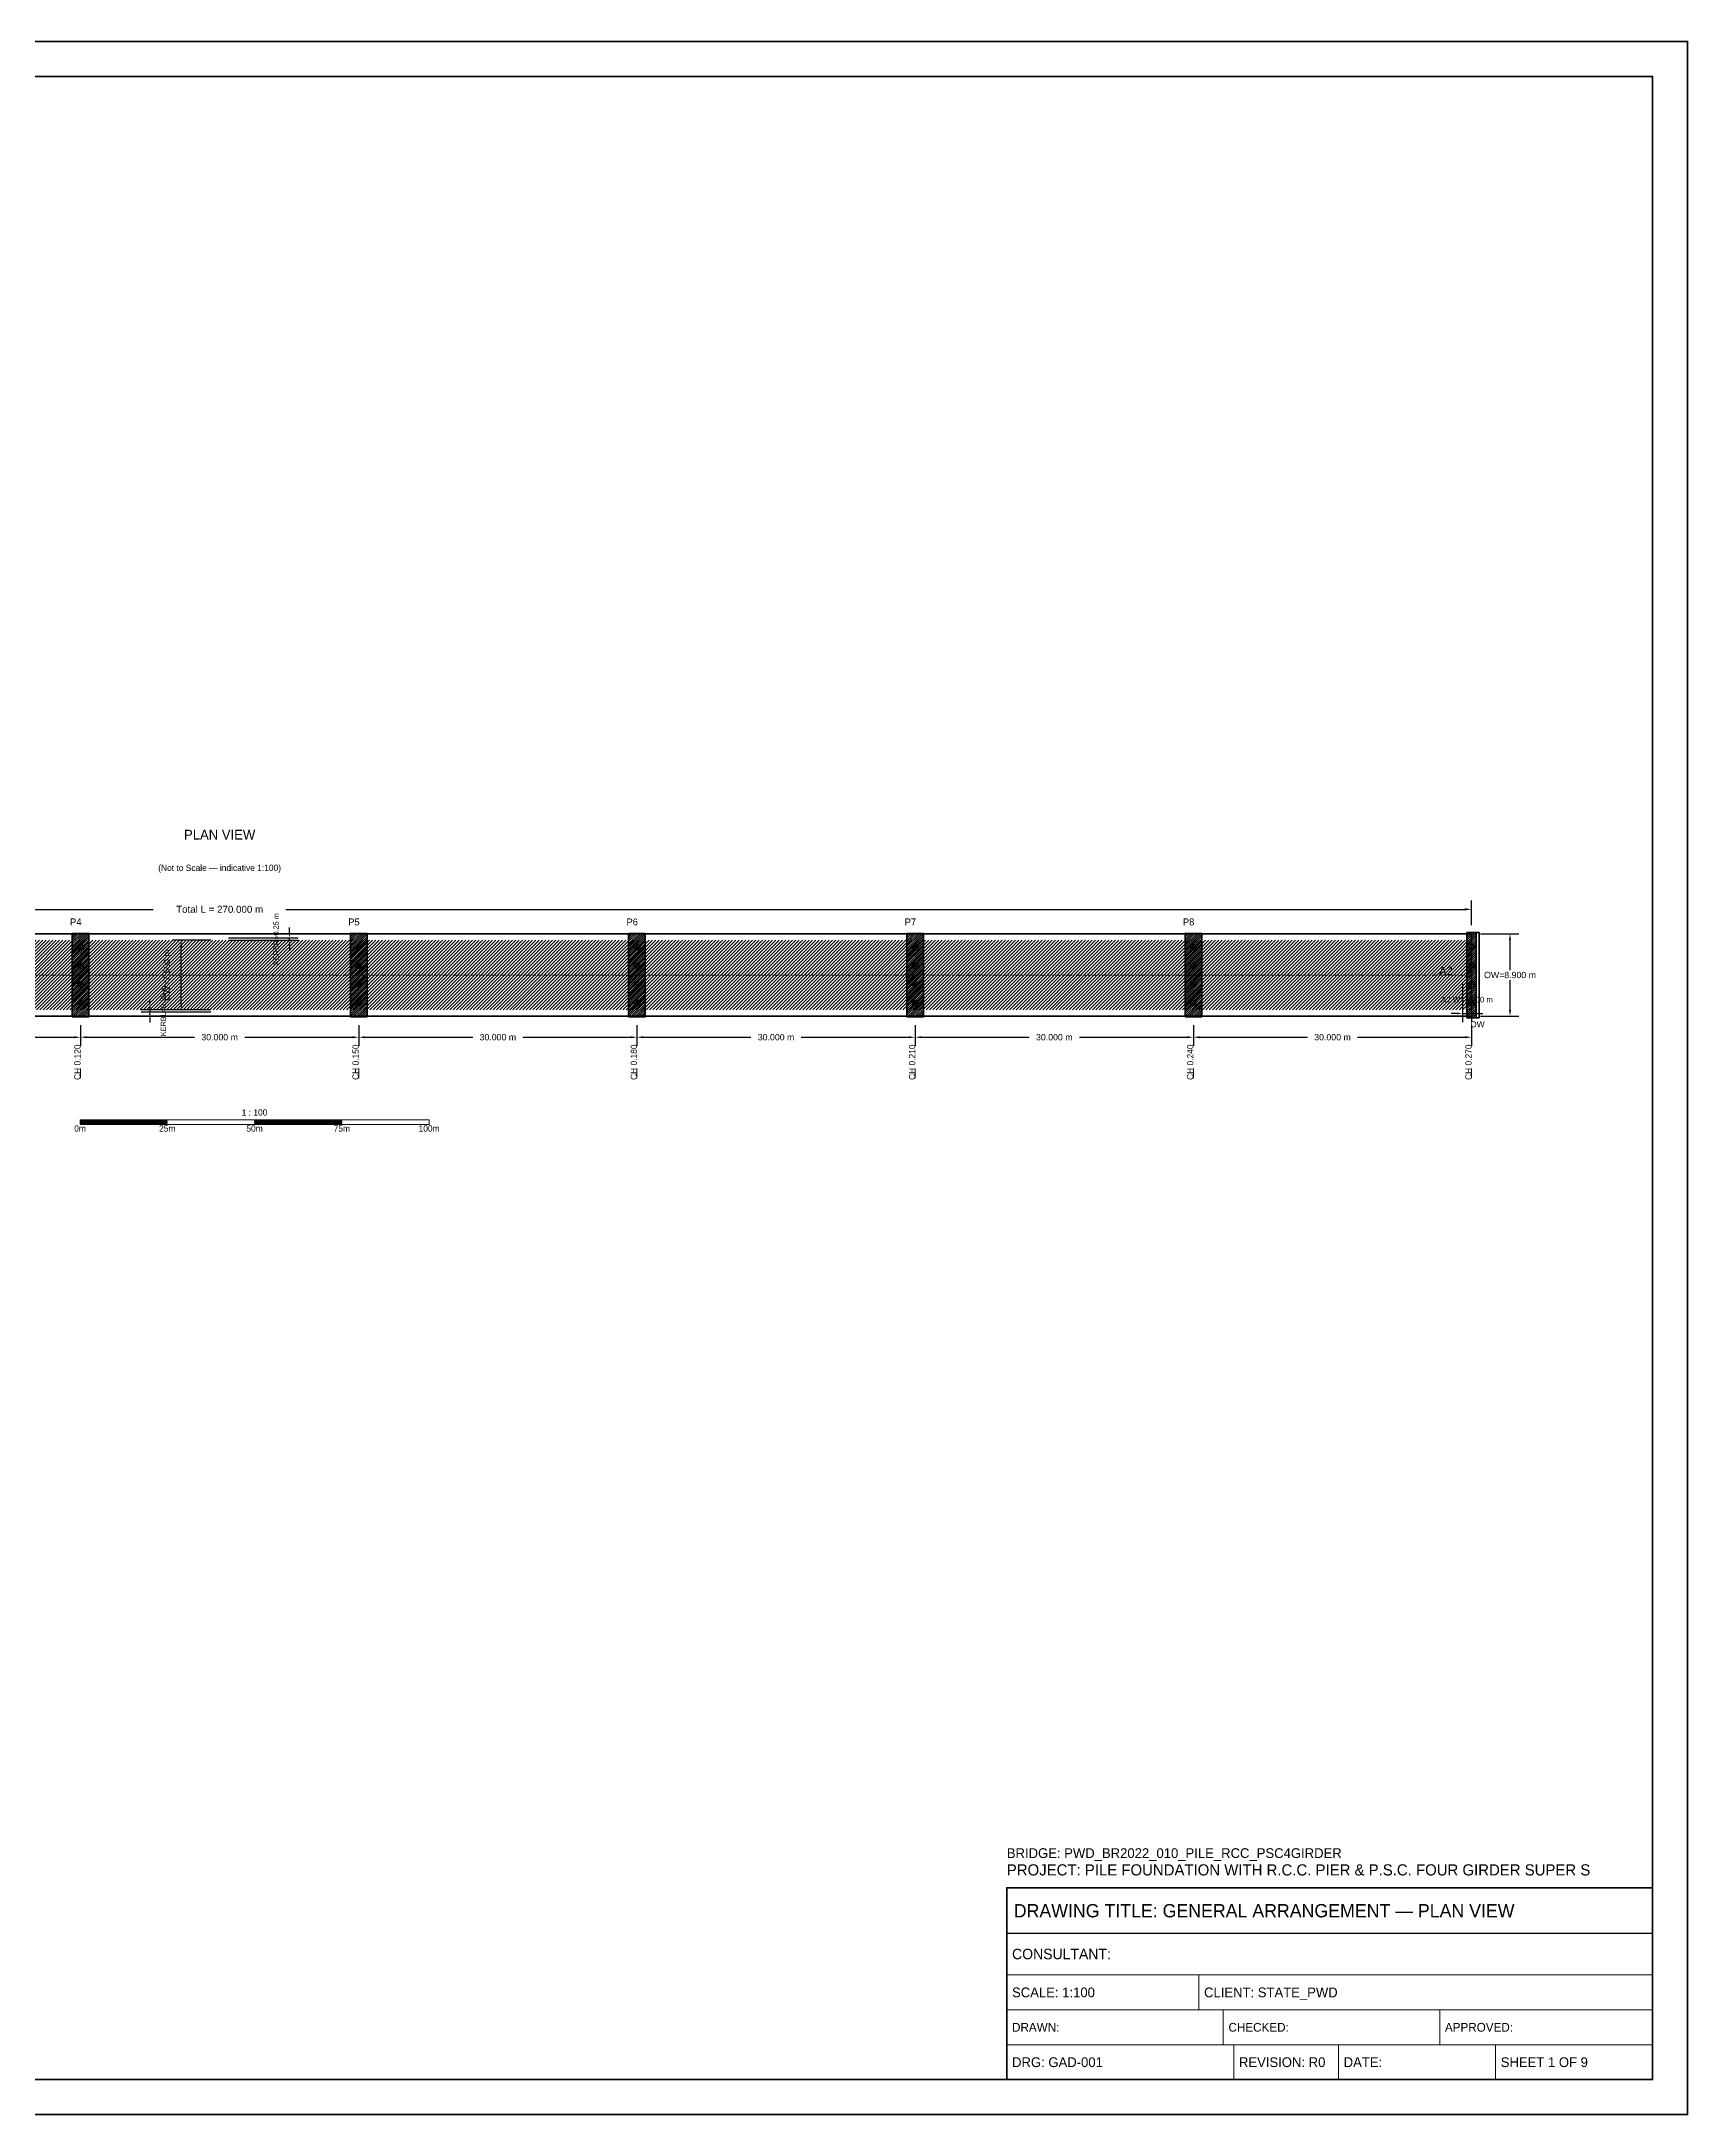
# Model space of a CAD drawing. Header units: metres. Extents: x 0 to 841, y 0 to 594.
# Drawn here: x 369 to 841, y 0 to 594 of the extents above; entities that cross this region are included whole.
import ezdxf
from ezdxf.enums import TextEntityAlignment as Align

# ---------------------------------------------------------------- set-up
doc = ezdxf.new("R2010")
doc.units = ezdxf.units.M
doc.linetypes.add('CENTER', pattern=[1.5, 0.75, -0.25, 0.25, -0.25])
for name, color, linetype, lineweight in [('BORDER-INNER', 7, 'Continuous', 35), ('BORDER-OUTER', 7, 'Continuous', 70), ('CIVIL-CHAINAGE', 7, 'Continuous', 18), ('DIM-CHAINAGE', 3, 'Continuous', 18), ('DIM-LINEAR', 3, 'Continuous', 18), ('STRUC-CENTRE', 6, 'CENTER', 18), ('STRUC-HATCHING', 8, 'Continuous', 18), ('STRUC-OUTLINE', 1, 'Continuous', 50), ('SUB-ABUT', 3, 'Continuous', 35), ('SUB-BEARING', 5, 'Continuous', 25), ('SUB-DIRT-WALL', 3, 'Continuous', 35), ('SUB-PIER', 2, 'Continuous', 35), ('SUPER-DECK', 2, 'Continuous', 50), ('SYM-SCALE', 7, 'Continuous', 13), ('TEXT-GENERAL', 7, 'Continuous', 18), ('TEXT-HEADER', 7, 'Continuous', 25), ('TEXT-SPEC', 7, 'Continuous', 13), ('TEXT-TITLE', 7, 'Continuous', 25), ('TITLEBLK-BOX', 7, 'Continuous', 50), ('TITLEBLK-TEXT', 7, 'Continuous', 18)]:
    doc.layers.add(name, color=color, linetype=linetype, lineweight=lineweight)
doc.styles.add('BRIDGE_STD', font='Arial.ttf')
doc.dimstyles.new('pmb100', dxfattribs={"dimtxt": 2.5, "dimasz": 0.9375, "dimexe": 2.5, "dimexo": 2.5, "dimtad": 0, "dimtih": 1, "dimdec": 0, "dimtxsty": 'BRIDGE_STD', "dimcen": 2.5, "dimazin": 3, "dimtfac": 1, "dimtmove": 0, "dimatfit": 3})

msp = doc.modelspace()

# ---------------------------------------------------------------- hatches: boundary and pattern name
at = {"layer": 'STRUC-HATCHING'}
h = msp.add_hatch(dxfattribs=at)
h.set_pattern_fill('ANSI31', scale=0.2125324)
h.paths.add_polyline_path([(61.85, 316.54), (779.15, 316.54), (779.15, 336.46), (61.85, 336.46)])
at = {"layer": 'SUB-ABUT'}
h = msp.add_hatch(dxfattribs=at)
h.set_pattern_fill('ANSI31', scale=0.1328327)
h.paths.add_polyline_path([(777.82, 314.28), (780.48, 314.28), (780.48, 338.72), (777.82, 338.72)])
at = {"layer": 'SUB-PIER'}
h = msp.add_hatch(dxfattribs=at)
h.set_pattern_fill('ANSI31', scale=0.1328327)
h.paths.add_polyline_path([(378.26, 314.55), (383.04, 314.55), (383.04, 338.45), (378.26, 338.45)])
h = msp.add_hatch(dxfattribs=at)
h.set_pattern_fill('ANSI31', scale=0.1328327)
h.paths.add_polyline_path([(457.96, 314.55), (462.74, 314.55), (462.74, 338.45), (457.96, 338.45)])
h = msp.add_hatch(dxfattribs=at)
h.set_pattern_fill('ANSI31', scale=0.1328327)
h.paths.add_polyline_path([(537.66, 314.55), (542.44, 314.55), (542.44, 338.45), (537.66, 338.45)])
h = msp.add_hatch(dxfattribs=at)
h.set_pattern_fill('ANSI31', scale=0.1328327)
h.paths.add_polyline_path([(617.36, 314.55), (622.14, 314.55), (622.14, 338.45), (617.36, 338.45)])
h = msp.add_hatch(dxfattribs=at)
h.set_pattern_fill('ANSI31', scale=0.1328327)
h.paths.add_polyline_path([(697.06, 314.55), (701.84, 314.55), (701.84, 338.45), (697.06, 338.45)])
at = {"layer": 'SYM-SCALE'}
h = msp.add_hatch(dxfattribs=at)
h.set_pattern_fill('SOLID')
h.paths.add_polyline_path([(380.5, 283.68), (405.5, 283.68), (405.5, 285.04), (380.5, 285.04)])
h = msp.add_hatch(dxfattribs=at)
h.set_pattern_fill('SOLID')
h.paths.add_polyline_path([(430.5, 283.68), (455.5, 283.68), (455.5, 285.04), (430.5, 285.04)])

# ---------------------------------------------------------------- linework, layer by layer
at = {"layer": 'BORDER-INNER'}
msp.add_lwpolyline([(10, 10), (831, 10), (831, 584), (10, 584), (10, 10)], dxfattribs=at)
at = {"layer": 'BORDER-OUTER'}
msp.add_lwpolyline([(0, 0), (841, 0), (841, 594), (0, 594), (0, 0)], dxfattribs=at)
at = {"layer": 'CIVIL-CHAINAGE'}
for p, q in [((380.65, 299.68), (380.65, 296.98)), ((460.35, 299.68), (460.35, 296.98)), ((540.05, 299.68), (540.05, 296.98)), ((619.75, 299.68), (619.75, 296.98)), ((699.45, 299.68), (699.45, 296.98)), ((779.15, 299.68), (779.15, 296.98))]:
    msp.add_line(p, q, dxfattribs=at)
at = {"layer": 'STRUC-CENTRE'}
msp.add_line((61.85, 326.5), (779.15, 326.5), dxfattribs=at)
at = {"layer": 'STRUC-OUTLINE', "lineweight": 50}
msp.add_lwpolyline([(61.85, 314.68), (61.85, 338.32), (779.15, 338.32), (779.15, 314.68), (61.85, 314.68)], dxfattribs=at)
at = {"layer": 'SUB-ABUT', "lineweight": 40}
msp.add_lwpolyline([(777.82, 314.28), (780.48, 314.28), (780.48, 338.72), (777.82, 338.72), (777.82, 314.28)], dxfattribs=at)
at = {"layer": 'SUB-BEARING'}
for p, q in [((379.85, 334.47), (381.45, 334.47)), ((380.65, 333.67), (380.65, 335.27)), ((459.55, 334.47), (461.15, 334.47)), ((460.35, 333.67), (460.35, 335.27)), ((539.25, 334.47), (540.85, 334.47)), ((540.05, 333.67), (540.05, 335.27)), ((618.95, 334.47), (620.55, 334.47)), ((619.75, 333.67), (619.75, 335.27)), ((698.65, 334.47), (700.25, 334.47)), ((699.45, 333.67), (699.45, 335.27)), ((778.35, 334.47), (779.95, 334.47)), ((779.15, 333.67), (779.15, 335.27)), ((379.85, 329.16), (381.45, 329.16)), ((380.65, 328.36), (380.65, 329.95)), ((459.55, 329.16), (461.15, 329.16)), ((460.35, 328.36), (460.35, 329.95)), ((539.25, 329.16), (540.85, 329.16)), ((540.05, 328.36), (540.05, 329.95)), ((618.95, 329.16), (620.55, 329.16)), ((619.75, 328.36), (619.75, 329.95)), ((698.65, 329.16), (700.25, 329.16)), ((699.45, 328.36), (699.45, 329.95)), ((778.35, 329.16), (779.95, 329.16)), ((779.15, 328.36), (779.15, 329.95)), ((379.85, 323.84), (381.45, 323.84)), ((380.65, 323.05), (380.65, 324.64)), ((459.55, 323.84), (461.15, 323.84)), ((460.35, 323.05), (460.35, 324.64)), ((539.25, 323.84), (540.85, 323.84)), ((540.05, 323.05), (540.05, 324.64)), ((618.95, 323.84), (620.55, 323.84)), ((619.75, 323.05), (619.75, 324.64)), ((698.65, 323.84), (700.25, 323.84)), ((699.45, 323.05), (699.45, 324.64)), ((778.35, 323.84), (779.95, 323.84)), ((779.15, 323.05), (779.15, 324.64)), ((379.85, 318.53), (381.45, 318.53)), ((380.65, 317.73), (380.65, 319.33)), ((459.55, 318.53), (461.15, 318.53)), ((460.35, 317.73), (460.35, 319.33)), ((539.25, 318.53), (540.85, 318.53)), ((540.05, 317.73), (540.05, 319.33)), ((618.95, 318.53), (620.55, 318.53)), ((619.75, 317.73), (619.75, 319.33)), ((698.65, 318.53), (700.25, 318.53)), ((699.45, 317.73), (699.45, 319.33)), ((778.35, 318.53), (779.95, 318.53)), ((779.15, 317.73), (779.15, 319.33))]:
    msp.add_line(p, q, dxfattribs=at)
for centre in [(380.65, 334.47), (460.35, 334.47), (540.05, 334.47), (619.75, 334.47), (699.45, 334.47), (779.15, 334.47), (380.65, 329.16), (460.35, 329.16), (540.05, 329.16), (619.75, 329.16), (699.45, 329.16), (779.15, 329.16), (380.65, 323.84), (460.35, 323.84), (540.05, 323.84), (619.75, 323.84), (699.45, 323.84), (779.15, 323.84), (380.65, 318.53), (460.35, 318.53), (540.05, 318.53), (619.75, 318.53), (699.45, 318.53), (779.15, 318.53)]:
    msp.add_circle(centre, 0.797, dxfattribs=at)
at = {"layer": 'SUB-DIRT-WALL', "lineweight": 35}
msp.add_lwpolyline([(780.48, 314.28), (781.27, 314.28), (781.27, 338.72), (780.48, 338.72), (780.48, 314.28)], dxfattribs=at)
at = {"layer": 'SUB-PIER', "lineweight": 40}
for points in [[(378.26, 314.55), (383.04, 314.55), (383.04, 338.45), (378.26, 338.45), (378.26, 314.55)], [(457.96, 314.55), (462.74, 314.55), (462.74, 338.45), (457.96, 338.45), (457.96, 314.55)], [(537.66, 314.55), (542.44, 314.55), (542.44, 338.45), (537.66, 338.45), (537.66, 314.55)], [(617.36, 314.55), (622.14, 314.55), (622.14, 338.45), (617.36, 338.45), (617.36, 314.55)], [(697.06, 314.55), (701.84, 314.55), (701.84, 338.45), (697.06, 338.45), (697.06, 314.55)]]:
    msp.add_lwpolyline(points, dxfattribs=at)
at = {"layer": 'SUPER-DECK', "lineweight": 30}
msp.add_lwpolyline([(61.85, 314.68), (61.85, 338.32), (779.15, 338.32), (779.15, 314.68), (61.85, 314.68)], dxfattribs=at)
at = {"layer": 'SYM-SCALE'}
msp.add_lwpolyline([(380.5, 283.68), (480.5, 283.68), (480.5, 285.04), (380.5, 285.04), (380.5, 283.68)], dxfattribs=at)
at = {"layer": 'TITLEBLK-BOX', "lineweight": 50}
msp.add_lwpolyline([(646, 10), (831, 10), (831, 65), (646, 65), (646, 10)], dxfattribs=at)
at = {"layer": 'TITLEBLK-BOX', "lineweight": 30}
msp.add_lwpolyline([(646, 52), (831, 52), (831, 65), (646, 65), (646, 52)], dxfattribs=at)
at = {"layer": 'TITLEBLK-BOX', "lineweight": 18}
for points in [[(646, 40), (831, 40), (831, 52), (646, 52), (646, 40)], [(646, 30), (701, 30), (701, 40), (646, 40), (646, 30)], [(701, 30), (831, 30), (831, 40), (701, 40), (701, 30)], [(646, 20), (708, 20), (708, 30), (646, 30), (646, 20)], [(708, 20), (770, 20), (770, 30), (708, 30), (708, 20)], [(770, 20), (831, 20), (831, 30), (770, 30), (770, 20)], [(646, 10), (711, 10), (711, 20), (646, 20), (646, 10)], [(711, 10), (741, 10), (741, 20), (711, 20), (711, 10)], [(741, 10), (786, 10), (786, 20), (741, 20), (741, 10)], [(786, 10), (831, 10), (831, 20), (786, 20), (786, 10)]]:
    msp.add_lwpolyline(points, dxfattribs=at)

# ---------------------------------------------------------------- texts
at = {"layer": 'DIM-CHAINAGE'}
for s, p in [('CH 0.120', (380.65, 296.44)), ('CH 0.150', (460.35, 296.44)), ('CH 0.180', (540.05, 296.44)), ('CH 0.210', (619.75, 296.44)), ('CH 0.240', (699.45, 296.44)), ('CH 0.270', (779.15, 296.44))]:
    msp.add_text(s, height=1.8, rotation=90, dxfattribs=at).set_placement(p)
at = {"layer": 'TEXT-GENERAL'}
for s, height, p in [('P4', 2, (377.65, 340.72)), ('P5', 2, (457.35, 340.72)), ('P6', 2, (537.05, 340.72)), ('P7', 2, (616.75, 340.72)), ('P8', 2, (696.45, 340.72)), ('A2', 2.4, (769.82, 326.5))]:
    msp.add_text(s, height=height, dxfattribs=at).set_placement(p)
for s, p in [('1 : 100', (430.5, 286.23)), ('0m', (380.5, 281.64)), ('25m', (405.5, 281.64)), ('50m', (430.5, 281.64)), ('75m', (455.5, 281.64)), ('100m', (480.5, 281.64))]:
    msp.add_text(s, height=1.8, dxfattribs=at).set_placement(p, align=Align.CENTER)
at = {"layer": 'TEXT-HEADER'}
msp.add_text('PLAN VIEW', height=2.8, dxfattribs=at).set_placement((420.5, 365.32), align=Align.CENTER)
at = {"layer": 'TEXT-SPEC', "color": 8}
msp.add_text('(Not to Scale — indicative 1:100)', height=1.8, dxfattribs=at).set_placement((420.5, 356.32), align=Align.CENTER)
at = {"layer": 'TEXT-SPEC'}
msp.add_text('DW', height=1.8, dxfattribs=at).set_placement((780.88, 311.48), align=Align.CENTER)
at = {"layer": 'TEXT-TITLE'}
for s, height, p in [('PROJECT: PILE FOUNDATION WITH R.C.C. PIER & P.S.C. FOUR GIRDER SUPER S', 3.2, (646, 68.5)), ('DRAWING TITLE: GENERAL ARRANGEMENT — PLAN VIEW', 3.8, (648, 56.5))]:
    msp.add_text(s, height=height, dxfattribs=at).set_placement(p)
at = {"layer": 'TITLEBLK-TEXT'}
for s, height, p in [('BRIDGE: PWD_BR2022_010_PILE_RCC_PSC4GIRDER', 2.8, (646, 73.5)), ('CONSULTANT: ', 3, (647.5, 44.5)), ('SCALE: 1:100', 2.8, (647.5, 33.6)), ('CLIENT: STATE_PWD', 2.8, (702.5, 33.6)), ('DRAWN: ', 2.5, (647.5, 23.75)), ('CHECKED: ', 2.5, (709.5, 23.75)), ('APPROVED: ', 2.5, (771.5, 23.75)), ('DRG: GAD-001', 2.8, (647.5, 13.6)), ('REVISION: R0', 2.8, (712.5, 13.6)), ('DATE: ', 2.8, (742.5, 13.6)), ('SHEET 1 OF 9', 2.8, (787.5, 13.6))]:
    msp.add_text(s, height=height, dxfattribs=at).set_placement(p)

# ---------------------------------------------------------------- dimensions: what is measured, and where the dimension line sits
at = {"layer": 'DIM-LINEAR'}
for base, p1, p2, text, override in [((61.85, 345.32), (61.85, 338.32), (779.15, 338.32), 'Total L = 270.000 m', {"dimtxt": 2, "dimasz": 2, "dimgap": 0.8, "dimclrt": 3}), ((776.49, 315.5), (776.49, 326.5), (779.15, 326.5), 'A2 W=1.000 m', {"dimtxt": 1.6, "dimasz": 1.6, "dimgap": 0.64, "dimclrt": 3}), ((300.95, 308.68), (300.95, 314.68), (380.65, 314.68), '30.000 m', {"dimtxt": 1.8, "dimasz": 1.8, "dimgap": 0.72, "dimclrt": 3}), ((380.65, 308.68), (380.65, 314.68), (460.35, 314.68), '30.000 m', {"dimtxt": 1.8, "dimasz": 1.8, "dimgap": 0.72, "dimclrt": 3}), ((460.35, 308.68), (460.35, 314.68), (540.05, 314.68), '30.000 m', {"dimtxt": 1.8, "dimasz": 1.8, "dimgap": 0.72, "dimclrt": 3}), ((540.05, 308.68), (540.05, 314.68), (619.75, 314.68), '30.000 m', {"dimtxt": 1.8, "dimasz": 1.8, "dimgap": 0.72, "dimclrt": 3}), ((619.75, 308.68), (619.75, 314.68), (699.45, 314.68), '30.000 m', {"dimtxt": 1.8, "dimasz": 1.8, "dimgap": 0.72, "dimclrt": 3}), ((699.45, 308.68), (699.45, 314.68), (779.15, 314.68), '30.000 m', {"dimtxt": 1.8, "dimasz": 1.8, "dimgap": 0.72, "dimclrt": 3})]:
    msp.add_linear_dim(base=base, p1=p1, p2=p2, text=text, dimstyle='pmb100', override=override, dxfattribs=at).render()
for base, p1, p2, text, override in [((440.5, 336.46), (420.5, 336.46), (420.5, 337.13), 'KERBR=0.25 m', {"dimtxt": 1.5, "dimasz": 1.5, "dimgap": 0.6, "dimclrt": 3}), ((409.5, 316.54), (420.5, 316.54), (420.5, 336.46), 'CW=7.500 m', {"dimtxt": 1.8, "dimasz": 1.8, "dimgap": 0.72, "dimclrt": 3}), ((790.15, 314.68), (779.15, 314.68), (779.15, 338.32), 'OW=8.900 m', {"dimtxt": 1.8, "dimasz": 1.8, "dimgap": 0.72, "dimclrt": 3}), ((400.5, 316.54), (420.5, 316.54), (420.5, 315.87), 'KERBL=0.25 m', {"dimtxt": 1.5, "dimasz": 1.5, "dimgap": 0.6, "dimclrt": 3})]:
    msp.add_linear_dim(base=base, p1=p1, p2=p2, angle=90, text=text, dimstyle='pmb100', override=override, dxfattribs=at).render()

doc.saveas('drawing.dxf')
